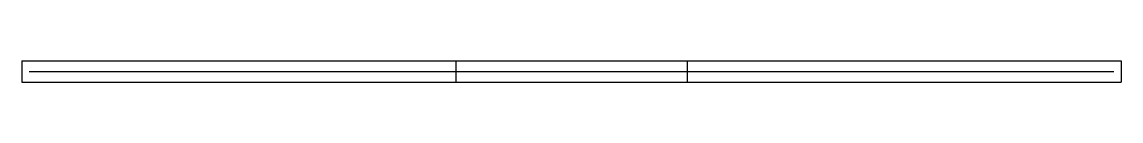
# Model space of a CAD drawing. Units: millimetres at full size, sheet at 1:100. Extents: x -15751 to 15261, y -9912 to -9312.
import ezdxf

# ---------------------------------------------------------------- set-up
doc = ezdxf.new("R2010")
doc.units = ezdxf.units.MM
doc.header["$LTSCALE"] = 100
doc.layers.add('0-0', color=7, linetype='Continuous')

msp = doc.modelspace()

# ---------------------------------------------------------------- linework, layer by layer
at = {"layer": '0-0'}
for p, q in [((-15751, -9312.2), (-15751, -9912.2)), ((-15751, -9312.2), (3016.3, -9312.2)), ((-15551, -9612.2), (2816.3, -9612.2)), ((-3506.1, -9312.2), (-3506.1, -9912.2)), ((-3506.1, -9312.2), (15261.2, -9312.2)), ((-3306.1, -9612.2), (15061.2, -9612.2)), ((3016.3, -9312.2), (3016.3, -9912.2)), ((15261.2, -9312.2), (15261.2, -9912.2)), ((-15751, -9912.2), (3016.3, -9912.2)), ((-3506.1, -9912.2), (15261.2, -9912.2))]:
    msp.add_line(p, q, dxfattribs=at)

doc.saveas('drawing.dxf')
